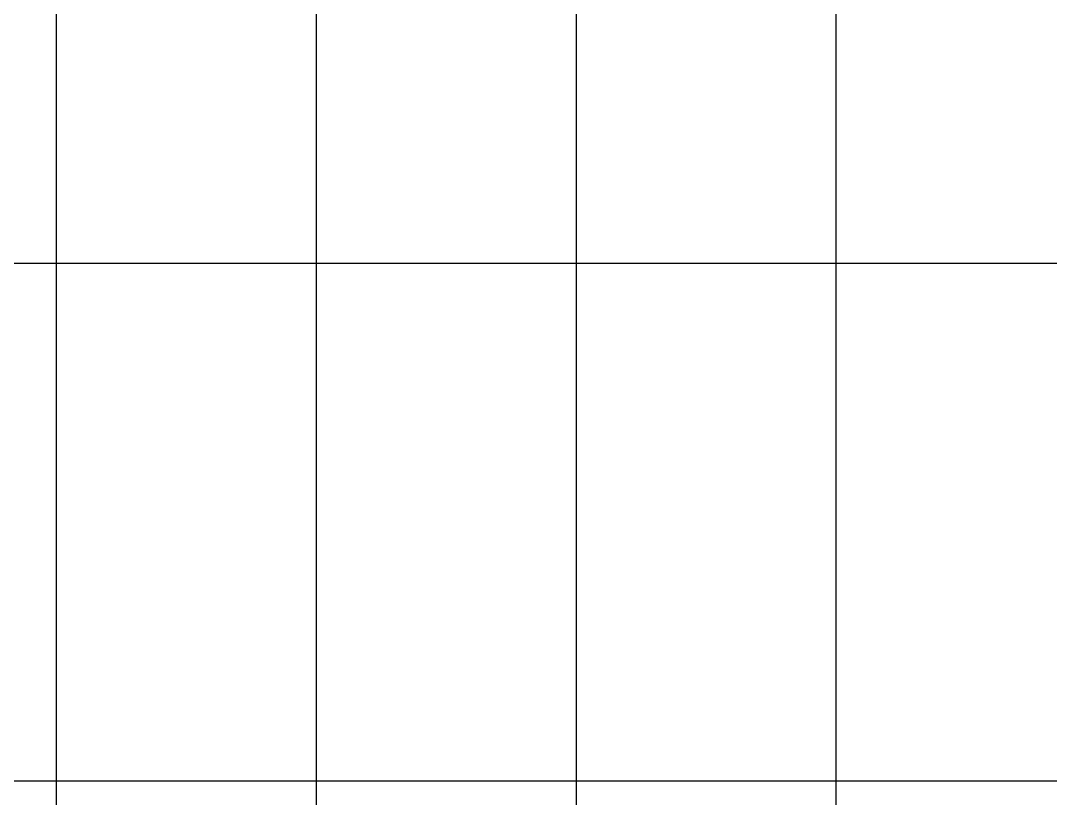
# Model space of a CAD drawing. Extents: x 0 to 2838408, y -923048 to 203859.
# Drawn here: x 2739663 to 2771363, y -256626 to -232692 of the extents above; entities that cross this region are included whole.
import ezdxf

# ---------------------------------------------------------------- set-up
doc = ezdxf.new("R2010")
doc.units = 0
doc.header["$LTSCALE"] = 1000
for name, color, linetype in [('DOTE', 8, 'Continuous'), ('GROUND', 2, 'Continuous'), ('XREF', 8, 'Continuous')]:
    doc.layers.add(name, color=color, linetype=linetype)

# ---------------------------------------------------------------- blocks, each defined once
blk = doc.blocks.new('1F1')
at = {"layer": 'Defpoints', "color": 250}
blk.add_lwpolyline([(2326685.8, -167047), (2468623.3, -167047), (2468623.3, -240163.8), (2326685.8, -240163.8)], close=True, dxfattribs=at)
at = {"layer": 'DOTE'}
for p, q in [((2404716.7, -187892.2), (2404716.7, -271092.2)), ((2412716.7, -187892.2), (2412716.7, -271092.2)), ((2420716.7, -187892.2), (2420716.7, -271092.2)), ((2428716.7, -187892.2), (2428716.7, -271092.2))]:
    blk.add_line(p, q, dxfattribs=at)
at = {"layer": 'GROUND'}
blk.add_line((2436966.7, -256092.2), (2363416.7, -256092.2), dxfattribs=at)

msp = doc.modelspace()

# ---------------------------------------------------------------- block references
at = {"layer": 'XREF'}
msp.add_blockref('1F1', (336045.8, 0), dxfattribs=at)

doc.saveas('drawing.dxf')
